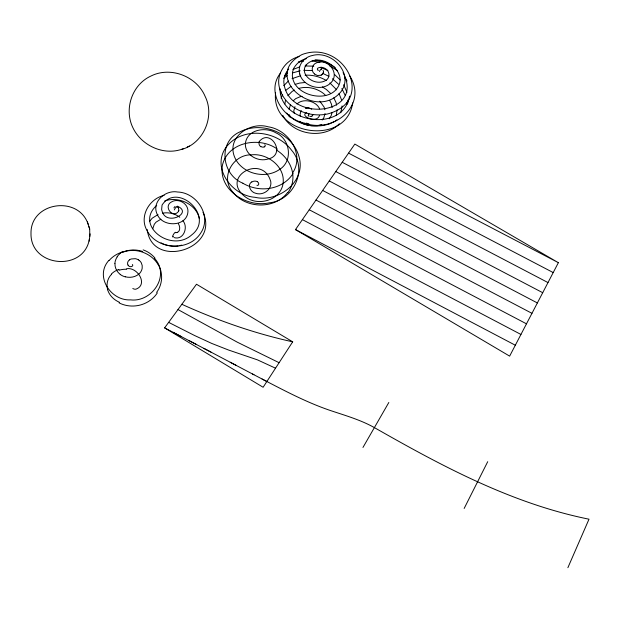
<?xml version="1.0" encoding="UTF-8"?>
<svg xmlns="http://www.w3.org/2000/svg" width="620" height="620" viewBox="0 0 620 620"><rect width="100%" height="100%" fill="white"/><g stroke="black" fill="none" stroke-linecap="round" stroke-linejoin="round"><path stroke-width="0.93" d="M114.956 263.5C114.754 267.724 116.847 271.917 120.257 274.389M152.776 228.718L154.279 224.285L156.062 222.131L160.906 219.178M337.094 109.771L336.288 115.428M342.062 105.927L340.791 112.755M352.687 102.874C346.658 146.576 270.684 135.772 275.582 92.76M323.454 72.401L323.516 71.688M347.665 103.649L347.967 100.045M280.418 94.41L281.054 91.45M325.027 113.499L323.865 117.684L322.214 119.993M88.156 224.269C78.546 194.967 30.295 201.934 31 233.476C30.241 267.313 84.32 272.257 89.443 238.723M89.776 236.429L89.698 229.013L87.373 221.875M289.114 109.36L290.431 104.772M89.117 241.165L90.125 233.872M284.913 103.966L285.448 100.487M349.51 96.147C343.55 132.827 279.775 123.566 280 88.761M299.762 73.958C303.196 87.397 324.206 92.682 332.46 80.941C338.768 71.308 327.128 58.629 316.859 62.682C312.038 64.162 310.496 70.742 314.472 73.958M332.095 112.615L331.01 116.025L329.228 118.8M178.824 210.475L178.63 211.219M259.051 141.802C270.149 127.185 287.2 155.023 267.949 159.022C257.874 162.277 244.613 154.783 245.404 143.422C246.993 129.495 265.515 126.542 275.822 132.804C290.323 138.996 293.376 161.2 279.31 169.632C264.399 179.769 240.351 173.321 234.159 155.915C227.191 136.385 250.86 121.497 268.119 126.806C288.594 129.634 305.11 154.558 292.477 173.174M281.085 98.123L282.673 94.41M567.881 567.688L589 519.188C512.089 503.688 442.324 466.341 374.813 427.839C361.003 420.004 345.681 415.625 330.716 410.626C306.784 402.55 284.425 390.623 262.074 379.022M312.992 114.925L312.449 115.669M319.502 115.483C316.642 124.233 298.786 115.491 306.815 112.538M464.155 508.462L487.715 461.683M558.364 262.678L509.64 356.128L295.484 229.586L354.841 144.073L558.364 262.678L348.556 153.125M294.965 106.609L293.764 111.011L294.237 113.313M301.219 110.523L300.034 114.452L300.382 116.421M362.964 447.454L388.833 402.473M292.694 341.822L263.12 387.26L164.618 327.879L196.494 284.239L292.694 341.822C254.502 333.452 217.434 320.408 181.846 304.288M178.568 211.35C172.779 219.116 163.168 206.375 171.298 202.058C178.064 197.672 188.302 203.345 187.953 211.482C187.201 226.796 162.928 227.656 157.403 214.729C150.892 202.252 165.308 189.612 177.615 192.014C196.92 192.556 212.195 216.14 200.756 233.012C188.619 252.216 155.728 249.883 146.328 229.261C139.508 215.442 149.707 198.563 164.13 195.37M280.596 72.959C265.259 92.016 283.534 119.288 304.854 123.202C333.599 133.672 368.179 105.206 349.812 75.996M322.478 74.059L323.307 72.819M156.597 292.415C162.541 284.51 163.362 273.118 158.216 264.601M287.835 95.736L292.206 91.357L294.578 90.078M149.699 221.231L152.195 218.217L158.023 214.551M287.696 192.394C274.738 209.599 245.652 208.909 232.756 191.983C219.736 177.467 233.027 154.256 251.549 154.829C267.979 152.993 286.711 167.741 282.743 185.241C278.977 200.617 258.362 206.096 246.024 197.424C218.256 177.335 263.237 152.768 270.8 181.8C272.025 189.844 262.756 195.905 255.549 193.223C250.782 192.293 246.783 185.07 251.681 181.854M108.965 260.307C94.287 276.163 110.848 301.072 130.549 299.871C151.792 302.49 170.577 275.59 154.519 258.339M284.627 76.012L287.61 72.966M283.735 85.692L288.432 80.98M288.711 68.96L285.51 73.726L284.146 77.888L283.797 81.561C286.238 123.186 365.901 115.878 343.069 72.633M111.577 274.265C107.547 278.202 106.051 284.379 107.686 289.749M312.472 115.645L311.938 116.126M321.827 74.725L322.392 74.168M156.705 205.391C134.114 225.447 171.182 253.262 191.673 234.941C215.605 216.427 177.359 181.567 162.068 205.042L161.626 209.544L162.324 211.97C167.167 226.029 193.208 212.885 177.359 206.173M296.988 104.02C302.901 97.906 316.332 100.835 319.633 108.911M293.33 100.742L295.655 98.657L300.467 96.604M339.38 123.737C323.764 139.763 292.981 135.16 282.736 115.305M119.73 253.681L122.489 251.674M291.082 86.35L285.836 90.28M283.766 78.298L287.137 75.64M335.35 120.916L336.947 119.831M175.003 206.46L173.894 207.878M181.66 149.405C203.461 143.483 215.132 116.568 205.174 96.495C196.773 76.353 170.686 66.131 151.009 76.004C132.052 84.607 123.845 109.027 132.843 127.612C141.391 145.793 164.292 156.294 183.303 148.707M321.137 75.175L321.733 74.803M321.85 124.45L317.502 125.69L310.721 125.783M292.067 78.647L300.7 75.733M311.844 116.188L309.845 116.521M292.857 69.541L299.437 67.014M329.77 123.706L334.552 121.466M264.197 146.901L264.709 146.607A1.829 1.558 10 0 0 265.089 146.188A1.232 1.046 12 0 0 264.841 144.847L264.709 144.809M187.248 147.01L189.534 146.033M292.384 72.974L300.181 70.773M118.66 269.933L119.164 269.762M164.657 200.965C178.529 196.029 196.369 204.135 199.392 218.674M298.298 62.14L302.978 60.644M299.111 56.552C286.084 59.791 276.071 73.431 279.248 86.932C283.952 107.547 308.125 118.273 327.67 113.941C376.782 100.789 343.379 39.052 302.064 54.537C260.315 76.059 315.906 122.512 341.124 91.535C354.129 73.61 331.855 50.042 312.348 55.521C304.04 57.087 297.112 65.604 299.786 74.098M298.817 88.427C307.497 85.769 319.021 88.544 325.756 95.542M295.043 84.436L299.538 83.088L305.055 82.491M329.925 123.651C315.41 129.037 296.856 124.938 286.603 113.042M306.373 58.644C301.227 59.838 297.096 62.767 293.958 67.906L292.648 71.618L292.338 75.547C293.353 95.333 326.05 103.238 336.862 88.621C350.192 71.649 318.951 49.709 305.776 65.441L306.172 64.953C299.158 74.191 313.619 85.893 324.392 81.166C331.716 78.399 330.018 68.123 321.207 67.231C317.556 67.603 316.51 68.673 317.928 70.083M321.036 75.222L317.448 75.516L314.534 74.013M179.924 245.52L181.714 245.148M176.723 232.632L177.173 232.547L176.731 232.632C180.707 231.733 180.18 226.447 178.335 223.619M162.665 213.133C168.648 212.102 174.956 213.513 179.769 217.248M299.042 61.868L303.521 61.148M300.274 96.635L302.103 96.364M305.699 107.841L308.838 107.779L311.728 109.205M305.428 108.058L307.179 107.818L305.769 107.958M178.142 245.9C172.43 246.876 165.245 245.357 160.999 242.823M303.854 70.331L312.348 70.548M305.118 75.229C312.472 74.718 319.912 76.733 326.236 80.453M305.048 65.976L313.782 66.162M126.581 268.762C137.4 266.546 148.544 284.704 135.896 289.183A4.673 4.363 -15.4 0 1 133.811 288.974L132.796 288.502M312.054 60.993L319.974 62.233M315.192 60.047C322.361 60.721 329.367 63.349 335.195 67.58M174.065 237.576C183.458 240.544 188.596 227.261 182.916 220.751M125.317 276.784C129.929 277.985 135.245 277.21 138.911 274.024A10.803 9.765 -5.7 0 0 140.856 271.731L141.337 270.832A11.346 10.23 -6.5 0 0 142.181 268.181L142.181 265.461L141.314 262.888A8.827 7.921 3.1 0 0 139.492 260.648M318.293 70.316L318.076 70.2M308.094 125.418L303.575 123.853L299.499 121.303M308.977 123.992L306.435 123.085M320.424 67.433L327.887 70.463M322.338 73.183L328.863 76.314M279.108 362.7L237.274 342.17L177.994 309.566M329.638 65.813L337.652 70.719M168.64 322.361L194.409 335.435L211.684 343.41L228.369 349.967L257.494 359.879L275.528 368.195M164.618 327.879L210.909 352.067M173.096 332.281L181.265 336.536M342.201 162.285L553.203 272.567M335.769 171.554L547.987 282.573M266.856 381.517L252.472 373.984M329.251 180.939L542.709 292.702M322.663 190.433L537.37 302.947M315.991 200.043L531.96 313.325M309.24 209.769L526.481 323.826M302.405 219.62L520.939 334.459M189.123 340.644L196.672 344.596M295.484 229.586L515.321 345.231M203.84 348.355L253.983 374.774M230.214 362.243L236.135 365.366M261.043 146.599L261.857 146.963A2.976 2.511 8 0 0 262.996 147.134A3.092 2.619 8.7 0 0 264.205 146.917M242.924 183.202C221.495 174.84 217.667 141.391 240.095 131.797C261.679 120.714 292.028 132.61 298.887 156.248C306.722 181.505 278.519 202.856 255.006 197.292C231.493 195.695 210.242 166.555 227.129 145.948C243.528 126.426 276.993 130.564 291.578 150.234C308.373 169.338 293.554 200.679 269.057 202.849C246.69 207.816 217.86 189.821 222.51 164.858C228.16 141.631 259.726 136.315 277.388 149.149M322.377 86.924L326.291 89.443L330.476 93.31M138.43 259.858L139.5 260.64M132.331 264.577L132.548 264.748A0.883 0.791 -3.4 0 1 132.742 265.166L132.68 265.616A1.519 1.349 -4.8 0 1 132.207 266.213A2.108 1.852 -6.6 0 1 131.378 266.6A2.682 2.356 -6.8 0 1 129.41 266.375A3.379 2.922 -5.5 0 1 128.433 265.647L128.03 265.081M257.409 181.761L257.742 182.009A2.829 2.465 16.2 0 1 258.494 182.977A2.899 2.519 17.3 0 1 258.718 183.993L258.633 184.504A1.713 1.496 13 0 1 258.362 184.962A1.155 1.008 11.8 0 1 256.967 185.287M332.374 78.725L338.551 84.219M329.887 82.948L336.683 89.807M334.769 74.718L340.155 79.965M319.812 101.161L324.128 107.121L324.911 109.763M344.511 77.477L346.805 80.523M288.502 115.537L289.726 117.009M329.755 100.456L331.452 104.16L332.18 107.57M343.666 84.739L346.967 92.372M333.777 97.782L336.048 102.587L336.598 105.16M177.878 207.173L178.413 208.072M341.853 88.552L345.193 95.395M339.024 93.535L341.558 99.905M345.146 77.826L346.937 81.166M202.996 212.249C220.201 249.426 151.792 269.708 147.234 229.508M323.028 70.308L323.446 71.285M289.974 116.591L289.548 114.7M88.892 226.548L89.698 229.013M178.459 208.165L178.847 210.312M346.797 102.316L347.053 104.346M174.321 209.924A2.813 0.69 -58.6 0 1 176.328 206.894A2.813 0.69 -58.6 0 1 177.103 207.374M173.476 236.483A2.689 0.628 -58.4 0 1 172.662 236.181A2.689 0.628 -58.4 0 1 174.445 233.058A2.689 0.628 -58.4 0 1 175.592 232.779M308.892 115.615A2.433 0.442 -60.4 0 1 308.187 115.87A2.433 0.442 -60.4 0 1 309.062 113.762M319.44 71.509A2.604 0.504 -60.9 0 1 321.191 68.812A2.604 0.504 -60.9 0 1 321.431 69.696M260.849 146.777A5.441 4.518 8.6 0 1 259.238 141.864M293.051 173.484A35.96 31.574 12.6 0 1 242.877 183.264M276.644 150.149A34.914 29.806 19.4 0 1 287.959 192.564M251.867 182.024A5.045 4.17 13.8 0 1 257.455 181.675M128.014 265.089A4.704 4.038 -3 0 1 127.588 263.376A5.402 4.619 0.5 0 1 129.464 259.881M129.471 259.888A6.417 5.557 3.5 0 1 131.254 258.966L135.261 258.679A8.308 7.362 4.8 0 1 138.415 259.881M125.287 276.861A14.872 12.563 -8.4 0 1 120.21 274.428M114.886 263.492A20.786 16.67 9 0 1 117.188 256.874M117.102 256.835A20.127 15.965 9.3 0 1 119.815 253.743M122.938 252.294A23.979 19.794 16.9 0 1 142.631 251.457M143.166 249.876A24.723 22.622 27.8 0 1 154.938 258.044M109.167 260.439A29.148 25.218 1.4 0 1 132.316 250.496M132.316 250.364A29.272 26.373 4.8 0 1 158.147 264.632M157.371 292.834A28.28 26.079 -11 0 1 119.079 302.87M119.451 302.297A26.83 21.475 -10.4 0 1 107.648 289.765M111.352 274.094A22.126 18.158 19.6 0 1 118.443 269.576M119.373 270.157A19.894 16.368 17.6 0 1 126.612 269.274"/></g></svg>
